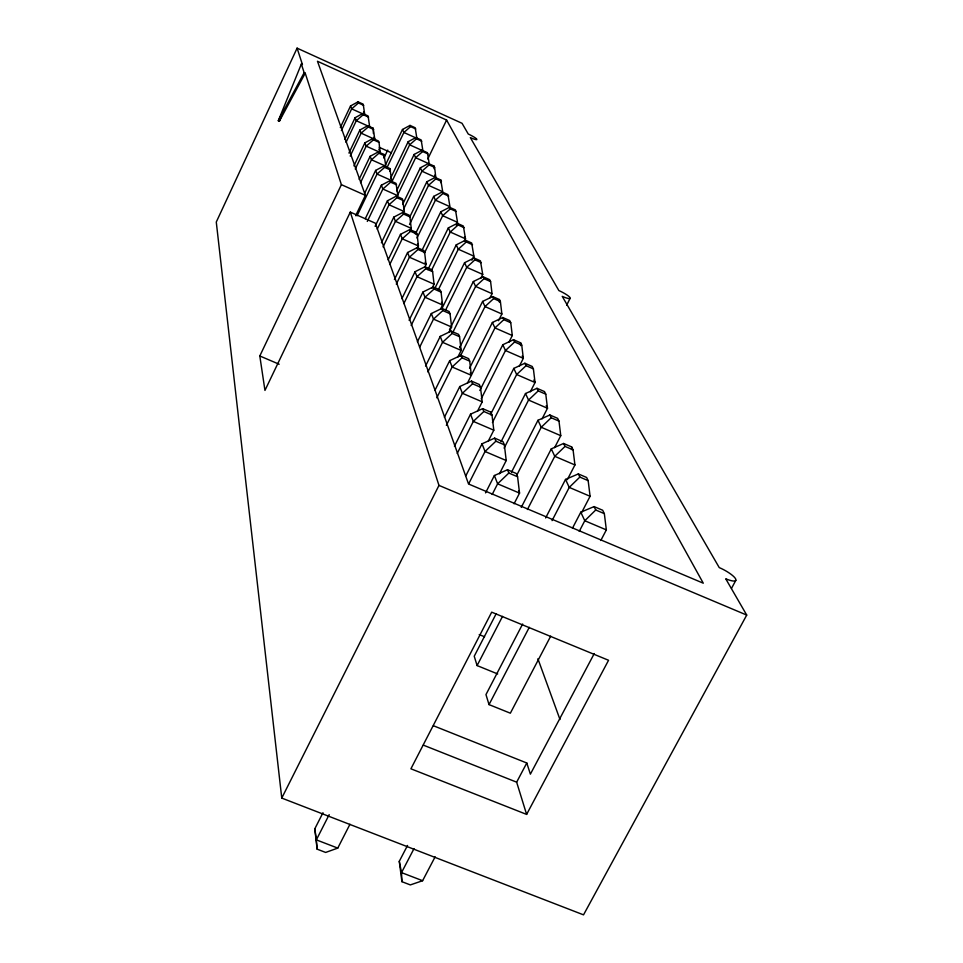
<?xml version="1.0" encoding="UTF-8"?>
<svg xmlns="http://www.w3.org/2000/svg" width="963" height="963" viewBox="0 0 963 963"><rect width="100%" height="100%" fill="white"/><g stroke="black" fill="none" stroke-linecap="round" stroke-linejoin="round"><path stroke-width="1.44" d="M499.388 302.177L499.388 299.529L492.671 296.556L482.607 301.431L460.025 346.824M520.574 345.585L520.61 342.816L513.508 339.71L502.794 344.754L479.839 390.472M571.553 449.54L571.625 446.904L563.608 443.462L551.293 448.866L521.272 507.381M301.359 64.052L304.152 72.682L305.223 73.164L279.366 121.206L278.307 120.724L301.359 64.052L302.418 64.521L297.098 48.15L462.047 123.3L468.259 134.026A8.462 1.168 26.1 0 1 476.829 139.238A8.462 1.168 26.1 0 1 470.317 137.577L558.865 290.561A10.834 1.902 26.6 0 1 570.12 297.711A10.834 1.902 26.6 0 1 562.236 296.363L719.241 567.592A15.179 3.635 28.3 0 1 735.539 578.727A15.179 3.635 28.3 0 1 725.717 578.775L746.722 615.068L583.53 914.85L281.762 798.086L216.278 222.044L297.098 48.15M279.366 121.206L281.605 115.668M340.324 127.525L350.532 105.966L357.995 101.837L363.22 104.197L364.76 114.778L351.664 108.855L350.532 105.966M341.396 130.523L351.664 108.855L358.465 102.981L363.701 105.352M344.79 139.466L355.106 117.715L362.75 113.526L368.083 115.933L369.672 126.779L356.286 120.736L355.106 117.715M346.03 142.343L356.286 120.736L363.232 114.717L368.588 117.137M348.931 153.057L359.897 130.005L367.71 125.744L373.163 128.199L374.812 139.322L373.933 137.203M350.219 156.078L361.125 133.159L368.227 126.996L373.692 129.463M355.648 215.676L365.386 195.345L317.477 61.271L446.603 120.062L703.279 583.193L468.536 483.992L375.341 223.199L350.303 212.113L264.957 390.412L259.805 355.973L341.396 184.667L305.223 73.164M353.927 165.877L364.893 142.849L372.91 138.516L373.439 139.828L379.025 142.343L380.18 152.455L366.181 146.159L364.893 142.849M355.263 169.055L366.181 146.159L373.439 139.828M359.139 179.323L370.129 156.307L378.339 151.901L384.044 154.465L385.802 166.19L371.477 159.774L370.129 156.307M360.535 182.657L371.477 159.774L378.904 153.273L384.622 155.837M364.592 193.431L375.63 170.415L384.044 165.925L389.883 168.549L391.7 180.599L377.039 174.05L375.63 170.415M383.888 158.101L387.74 150.072M357.008 215.82L377.039 174.05L384.634 167.369L390.484 169.994M385.525 164.829L402.498 129.475L410.021 125.407L415.197 127.754L416.871 138.347L403.894 132.485L402.498 129.475M387.102 167.442L403.894 132.485L410.599 126.598L415.787 128.958M365.254 218.77L381.384 185.209L390.027 180.647L396.01 183.331L397.888 195.73L382.865 189.025L381.384 185.209M367.288 221.43L382.865 189.025L390.641 182.163L396.636 184.848M390.653 178.131L408.18 141.693L415.896 137.565L421.18 139.948L422.901 150.818L409.648 144.823L408.18 141.693M391.568 182.368L409.648 144.823L416.498 138.804L421.794 141.2M375.113 226.329L387.439 200.761L396.311 196.115L402.438 198.859L404.388 211.619L389.004 204.77L387.439 200.761M377.243 229.134L389.004 204.77L396.961 197.704L403.1 200.448M396.6 190.794L414.126 154.453L422.023 150.252L427.428 152.696L429.209 163.83M397.37 195.621L415.655 157.727L422.649 151.552L428.066 153.996M381.396 242.772L393.807 217.12L402.919 212.39L409.215 215.194L409.913 216.868L411.225 228.339L409.925 231.024M402.787 204.084L420.35 167.791L428.427 163.529L429.089 164.89L434.626 167.381L435.794 177.457L421.95 171.221L420.35 167.791M383.081 246.901L395.444 221.334L403.605 214.063L409.913 216.868M403.629 209.055L421.95 171.221L429.089 164.89M427.777 158.967L446.603 120.062M388.125 259.866L400.512 234.346L409.889 229.531L416.341 232.396L417.075 234.165L418.436 245.962L417.123 248.659M409.913 216.687L426.85 181.766L435.144 177.433L440.789 179.973L442.703 191.709L428.535 185.353L426.85 181.766M389.774 264.476L402.245 238.8L410.611 231.301L417.075 234.165M409.516 224.523L428.535 185.353L435.83 178.853L441.487 181.405M415.366 234.021L433.675 196.404L442.173 191.998L447.951 194.586L449.938 206.66L435.432 200.172L433.675 196.404M394.433 279.535L407.59 252.511L417.244 247.623L423.864 250.549L424.635 252.426L426.043 264.548L424.719 267.233M417.003 237.993L435.432 200.172L442.896 193.491L448.686 196.091M396.287 284.157L409.419 257.217L418.002 249.489L424.635 252.426M422.444 249.429L440.825 211.764L449.552 207.286L455.475 209.934L457.521 222.345L456.197 225.041M401.884 298.662L415.053 271.71L425.008 266.727L431.809 269.724L432.628 271.71L434.072 284.193L432.098 288.214M424.358 253.209L442.679 215.712L450.311 208.851L456.245 211.499M403.846 303.562L416.991 276.682L425.802 268.701L432.628 271.71M427.873 269.676L448.349 227.894L457.305 223.332L463.372 226.04L465.49 238.824L464.178 241.496M431.857 269.628L450.287 232.047L458.111 224.981L464.178 227.701M409.094 320.282L422.962 292.018L433.218 286.95L440.211 290.019L441.078 292.114L442.583 304.982L440.597 309.003M411.165 325.482L425.008 297.278L434.072 289.032L441.078 292.114M434.53 289.032L456.245 244.855L465.466 240.22L471.677 242.989L473.88 256.158L471.894 260.179M438.406 289.634L458.292 249.224L466.297 241.954L472.532 244.734M417.412 341.805L431.34 313.541L441.921 308.377L449.131 311.531L450.046 313.745L451.599 327.011L448.939 332.379M419.603 347.33L433.506 319.126L442.824 310.592L450.046 313.745M442.005 308.425L464.563 262.718L474.049 258L480.429 260.829L482.716 274.407L480.73 278.415M445.544 310.194L466.718 267.329L474.94 259.829L481.319 262.67M425.55 366.048L440.235 336.388L451.166 331.128L458.581 334.354L459.568 336.713L461.169 350.412L457.822 357.129M427.873 371.935L442.535 342.31L452.129 333.475L459.568 336.713M449.468 329.743L473.339 281.545L483.101 276.754L489.649 279.655L490.6 281.593L492.033 293.667L490.023 297.699M452.899 332.223L475.614 286.42L484.04 278.692L490.6 281.593M435.023 390.184L449.685 360.68L461 355.323L468.644 358.633L469.691 361.149L471.352 375.305L452.141 366.987L449.685 360.68M436.805 397.803L452.141 366.987L462.023 357.827L469.691 361.149M460.254 356.298L485.003 306.583L493.658 298.602L500.399 301.575L501.879 313.998L498.521 320.703M444.4 417.304L459.76 386.56L471.485 381.107L479.369 384.514L480.477 387.198L482.21 401.836L477.479 411.237M469.559 368.203L492.406 322.473L502.782 317.513L509.692 320.547L510.751 322.713L512.292 335.521L508.933 342.214M446.351 425.357L462.384 393.301L472.568 383.78L480.477 387.198M467.344 383.322L494.946 327.926L503.83 319.668L510.751 322.713M454.44 446.23L470.522 414.198L482.668 408.649L490.817 412.152L492.009 415.017L493.802 430.184L488.373 440.91M481.199 398.838L505.479 350.532L514.615 341.997L521.741 345.115L523.33 358.32L519.274 366.349M281.762 798.086L438.972 485.4L350.303 212.113M457.22 453.429L473.327 421.409L483.835 411.502L492.009 415.017M490.913 413.765L513.809 368.396L524.871 363.256L532.19 366.446L533.394 368.889L535.043 382.516L530.276 391.905M492.43 422.504L516.662 374.535L526.051 365.699L533.394 368.889M465.851 475.818L482.042 443.787L494.657 438.129L503.071 441.728L504.347 444.81L506.213 460.531L499.448 473.844M468.825 483.546L485.039 451.503L495.897 441.186L504.347 444.81M566.641 305.199L570.036 298.494M501.085 441.704L525.509 393.53L536.969 388.306L544.504 391.58L545.78 394.18L547.49 408.252L542.049 418.917M504.118 448.18L528.555 400.054L538.221 390.894L545.78 394.18M349.966 824.256L337.76 848.102L325.65 852.436L317.116 849.161L314.817 828.782L322.978 812.724M485.545 492.9L494.392 475.517L507.501 469.751L516.228 473.471L517.588 476.769L519.539 493.104L514.073 503.781M329.19 814.626L316.346 839.868L317.116 849.161M492.165 494.513L497.618 483.811L508.837 473.05L517.588 476.769M511.473 472.279L537.98 420.289L549.849 414.981L557.625 418.339L558.985 421.108L560.767 435.673L554.628 447.626M516.746 475.204L541.23 427.259L551.185 417.749L558.985 421.108M527.435 509.487L554.76 456.306L565.028 446.411L573.081 449.877L574.935 464.948L567.339 479.646M496.198 613.696L474.229 656.236L477.094 665.577L497.702 673.956M545.624 517.974L565.534 479.418L578.318 473.928L586.611 477.467L588.164 480.645L590.09 496.282L581.821 512.196M477.094 665.577L502.53 616.38M552.052 520.634L569.241 487.398L579.846 477.082L588.164 480.645M435.144 856.793L422.613 880.712L410.334 884.913L401.92 881.687L399.284 861.319L407.53 845.454M522.644 624.024L485.966 694.588L489.023 704.603L510.354 713.198L550.704 636.158M572.491 528.157L580.797 512.184L594.087 506.598L602.669 510.246L604.343 513.652L606.353 529.891L600.792 540.508M414.018 848.62L401.523 872.61L401.92 881.687M489.023 704.603L529.277 627.334M579.232 531.407L584.782 520.742L595.736 509.993L604.343 513.652M526.617 814.409L608.556 660.281L491.696 612.167L410.912 768.799L526.617 814.409L516.649 782.173L526.785 762.997L433.386 725.729M594.255 653.564L530.384 774.156L526.785 762.997M278.307 120.724L304.152 72.682M731.507 588.357L735.792 580.424M337.76 848.102L316.346 839.868L314.817 828.782M422.613 880.712L401.523 872.61L399.284 861.319M423.359 745.145L516.649 782.173M479.249 634.593L484.57 636.772M438.972 485.4L746.722 615.068M606.353 529.891L584.782 520.742L580.797 512.184M506.213 460.531L485.039 451.503L482.042 443.787M590.09 496.282L569.241 487.398L565.534 479.418M259.805 355.973L279.174 364.231M493.802 430.184L473.327 421.409L470.522 414.198M574.935 464.948L554.76 456.306L551.293 448.866M482.21 401.836L462.384 393.301L459.76 386.56M560.767 435.673L541.23 427.259L537.98 420.289M451.599 327.011L433.506 319.126L431.34 313.541M512.292 335.521L494.946 327.926L492.406 322.473M492.033 293.667L475.614 286.42L473.339 281.545M434.072 284.193L416.991 276.682L415.053 271.71M501.879 313.998L485.003 306.583L482.607 301.431M482.716 274.407L466.718 267.329L464.563 262.718M341.396 184.667L365.386 195.345M411.225 228.339L395.444 221.334L393.807 217.12M473.88 256.158L458.292 249.224L456.245 244.855M457.521 222.345L442.679 215.712L440.825 211.764M434.626 167.381L433.952 166.021L415.655 157.727L414.126 154.453M379.181 147.303L391.315 152.756M499.388 299.529L500.399 301.575M520.61 342.816L521.741 345.115M571.625 446.904L573.081 449.877M434.674 175.146L435.794 177.457M464.479 236.717L465.49 238.824L450.287 232.047L448.349 227.894M522.199 355.985L523.33 358.32L505.479 350.532L502.794 344.754M533.839 380.048L535.043 382.516L516.662 374.535L513.809 368.396M546.214 405.616L547.49 408.252L528.555 400.054L525.509 393.53M410.021 125.407L410.599 126.598M415.896 137.565L416.498 138.804M422.023 150.252L422.649 151.552M435.144 177.433L435.83 178.853M442.173 191.998L442.896 193.491M449.552 207.286L450.311 208.851M457.305 223.332L458.111 224.981M465.466 240.22L466.297 241.954M474.049 258L474.94 259.829M483.101 276.754L484.04 278.692M492.671 296.556L493.658 298.602M502.782 317.513L503.83 319.668M513.508 339.71L514.615 341.997M524.871 363.256L526.051 365.699M536.969 388.306L538.221 390.894M549.849 414.981L551.185 417.749M563.608 443.462L565.028 446.411M578.318 473.928L579.846 477.082M594.087 506.598L595.736 509.993M379.025 142.343L378.483 141.031L361.125 133.159L359.897 130.005M363.569 111.864L364.76 114.778M378.808 149.109L380.18 152.455M417.521 243.711L418.436 245.962L402.245 238.8L400.512 234.346M425.068 262.177L426.043 264.548L409.419 257.217L407.59 252.511M441.487 302.322L442.583 304.982L425.008 297.278L422.962 292.018M459.7 346.824L461.169 350.412L442.535 342.31L440.235 336.388M470.305 372.753L471.352 375.305M518.563 490.709L519.539 493.104L497.618 483.811L494.392 475.517M357.995 101.837L358.465 102.981M362.75 113.526L363.232 114.717M367.71 125.744L368.227 126.996M378.339 151.901L378.904 153.273M384.044 165.925L384.634 167.369M390.027 180.647L390.641 182.163M396.311 196.115L396.961 197.704M402.919 212.39L403.605 214.063M409.889 229.531L410.611 231.301M417.244 247.623L418.002 249.489M425.008 266.727L425.802 268.701M433.218 286.95L434.072 289.032M441.921 308.377L442.824 310.592M451.166 331.128L452.129 333.475M461 355.323L462.023 357.827M471.485 381.107L472.568 383.78M482.668 408.649L483.835 411.502M494.657 438.129L495.897 441.186M507.501 469.751L508.837 473.05M537.896 658.764L559.985 719.505M373.163 128.199L373.391 133.496M384.044 154.465L384.153 157.21M389.883 168.549L389.991 171.342M433.952 166.021L434.012 168.681M440.789 179.973L440.837 182.681M490.817 412.152L490.817 414.848"/></g></svg>
